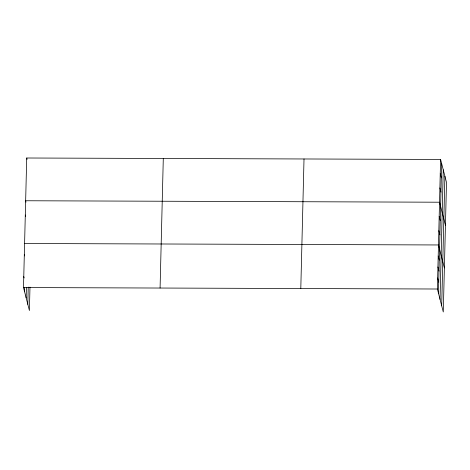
<?xml version="1.0" encoding="UTF-8"?>
<svg xmlns="http://www.w3.org/2000/svg" width="470" height="470" viewBox="0 0 470 470"><rect width="100%" height="100%" fill="white"/><g stroke="black" fill="none" stroke-linecap="round" stroke-linejoin="round"><path stroke-width="0.7" d="M29.98 287.147L29.404 310.547L23.5 287.558L26.714 158.002L440.596 159.453L446.5 182.442L443.286 311.998L437.382 289.015L440.596 159.453M24.569 291.717L24.669 287.587M26.161 297.933L26.42 287.605M27.806 304.331L28.235 287.123M160.082 288.039L163.296 158.478M300.8 288.533L304.014 158.978M438.451 293.174L441.665 163.613M440.049 299.384L443.263 169.829M441.694 305.788L444.902 176.226M24.593 243.507L438.475 244.964L444.379 267.953M23.5 287.558L437.382 289.015M440.243 173.706L441.312 177.866M439.891 187.959L440.96 192.118M445.443 225.195L439.538 202.212L25.65 200.755L26.009 202.141M439.186 216.459L440.255 220.618M438.833 230.711L439.897 234.871M438.204 255.974L439.274 260.133M437.928 266.989L438.998 271.149M437.658 277.999L438.727 282.159M26.714 158.002L27.072 159.389M25.298 215.007L25.656 216.394M24.317 254.523L24.675 255.909M23.77 276.548L24.129 277.935"/></g></svg>
